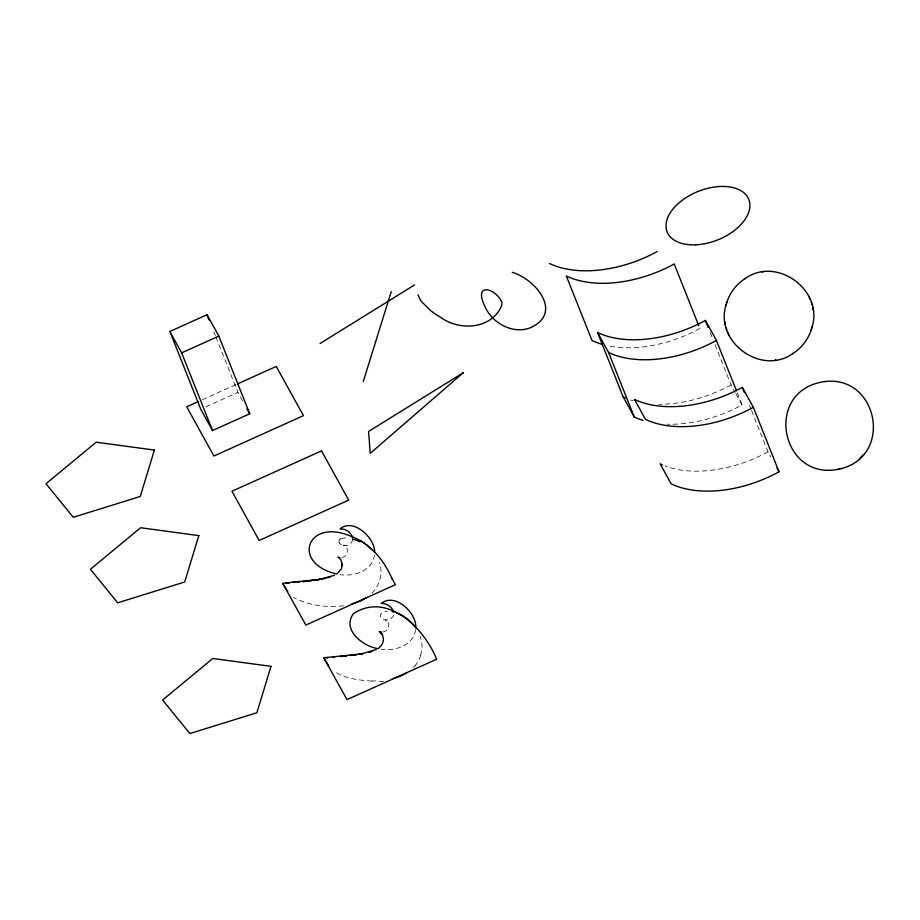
<?xml version="1.0" encoding="UTF-8"?>
<svg xmlns="http://www.w3.org/2000/svg" width="920" height="920" viewBox="0 0 920 920"><rect width="100%" height="100%" fill="white"/><g stroke="black" fill="none" stroke-linecap="round" stroke-linejoin="round"><path stroke-width="0.69" stroke-dasharray="4.6 3.45" d="M352.624 539.327C352.176 544.214 346.253 547.055 342.033 544.801M374.497 554.933C372.485 570.745 353.947 576.943 340.078 574.597M415.633 629.694C413.482 645.403 395.059 651.475 381.259 649.163M420.704 655.339L422.176 646.07L420.348 636.168M393.553 615.066C392.046 620.264 384.847 621.77 381.167 617.929L380.202 616.135L380.846 613.709L383.421 612.042L387.343 611.34M415.518 665.045L413.39 667.494M371.864 593.296C379.856 585.419 383.249 572.953 379.419 562.281M339.733 539.074L340.515 538.372M202.285 399.763L236.026 384.548M205.861 406.835L237.923 392.38L242.788 401.189M341.815 557.405C348.416 556.6 349.761 548.113 343.781 545.111L345.897 545.572M382.685 632.029C388.711 631.66 391.322 622.909 385.56 619.873L386.365 620.137M343.62 605.785C326.772 607.763 308.395 605.544 293.537 597.379M371.945 681.122C358.915 680.213 344.551 678.661 333.81 671.036M339.986 543.352L339.169 542.053M715.012 344.62L731.055 384.928L735.183 392.414M735.873 393.656L742.083 404.892A96.554 57.431 -21.7 0 1 667.126 424.189M751.571 410.55L767.993 451.823L770.741 456.815M749.512 405.386L751.053 409.262M737.265 392.805L742.083 404.892M710.206 332.534L713.011 339.584M213.82 331.832L215.395 335.777M215.924 337.099L237.923 392.38M420.67 655.327A47.035 38.134 22.6 0 1 415.679 665.137M383.513 681.329A60.087 45.586 9.4 0 1 375.889 681.904M375.728 680.949A58.236 41.733 7.6 0 1 371.933 680.949M341.492 545.1A10.384 5.635 -7.7 0 1 339.664 543.444M338.79 542.006A14.133 6.302 7.6 0 1 340.32 539.269M341.216 538.832A19.435 8.901 21.2 0 1 345.909 537.855M767.993 451.823A96.554 57.431 -21.7 0 1 664.976 465.945M731.055 384.928A96.554 57.431 -21.7 0 1 658.904 404.271M633.362 400.832A96.554 57.431 -21.7 0 1 630.66 399.981M699.867 328.428A96.554 57.431 -21.7 0 1 607.533 345.69"/><path stroke-width="1.38" d="M337.237 573.608L341.389 568.778L342.286 564.098L342.24 565.915M726.282 304.117C713.632 341.193 761.07 376.498 792.959 353.441M811.785 327.934C824.435 290.858 776.997 255.553 745.119 278.611M726.57 303.151C729.56 292.928 736.494 283.935 745.556 278.323M792.511 353.728C801.573 348.116 808.507 339.135 811.497 328.9M725.834 305.681L727.007 301.668M811.072 330.395L812.233 326.37M363.262 381.512L391.253 291.571M838.511 469.246C895.608 457.527 877.576 370.484 820.536 382.283C763.358 394.346 782.046 481.873 839.431 469.016M859.958 458.183L863.19 454.836M378.913 647.783C384.1 643.919 385.192 636.973 380.144 632.132L382.053 634.409L379.155 631.603L381.512 632.12M366.643 597.563L360.479 600.99L351.152 604.279M320.01 343.539L414.644 284.866M406.962 672.692L400.867 675.912L392.38 678.822M376.153 649.601L361.192 653.947L325.128 657.639M334.535 575.264L319.01 579.566L284.268 583.05M169.832 331.476L207.011 314.721L218.822 336.099L249.734 413.77L212.543 430.525L200.732 409.147L169.832 331.476L181.642 352.866L212.543 430.525M181.642 352.866L218.822 336.099M198.386 401.511L186.702 406.778L213.888 456.021L303.45 415.656L276.253 366.424L237.325 383.973M370.495 651.843L371.898 651.406M328.52 577.495L330.13 577.024L326.979 577.898M841.225 468.567L841.823 468.429M762.266 272.147L762.921 272.032M775.157 360.019L775.801 359.904M305.9 581.245L302.668 581.647L307.544 581.014L305.992 581.267M326.45 657.605L327.83 657.662L326.542 657.605M339.882 557.531L337.928 557.094L340.664 559.498L342.286 564.236M392.07 611.696L393.702 612.042M378.752 648.738C363.572 646.978 341.469 629.981 353.36 613.744C387.078 591.134 424.764 628.578 436.574 659.272L347.024 699.625L323.725 657.742L328.773 665.85M336.697 573.988C290.938 563.351 307.153 518.547 349.232 535.612C369.138 542.455 383.571 559.303 391.793 578.151M395.393 612.49C403.788 615.135 410.906 621.023 416.012 628.095M512.256 272.308C536.82 279.795 563.914 314.237 528.919 328.325C513.441 333.373 496.053 324.817 487.623 311.546A109.951 65.4 -21.7 0 1 484.61 305.785C473.386 281.968 495.719 288.167 501.768 302.013A20.735 12.328 -21.7 0 1 501.549 305.739C491.832 329.452 459.068 331.211 440.346 317.147A175.823 104.581 -21.7 0 1 430.387 310.362L420.854 300.943L417.99 294.825M360.249 540.454L366.976 545.042L371.611 549.504M287.73 591.433L282.589 583.13L305.854 625.059L395.404 584.706L392.207 578.898M643.022 420.394A96.554 57.431 -21.7 0 1 634.225 416.944L623.196 396.968L597.54 332.488A96.554 57.431 -21.7 0 0 705.387 320.436L716.415 340.411L736.471 390.793M753.353 407.307A96.554 57.431 -21.7 0 1 645.495 419.359L634.466 399.383A96.554 57.431 -21.7 0 0 742.325 387.331L753.353 407.307L779.01 471.787A96.554 57.431 -21.7 0 1 671.163 483.839L660.134 463.864A96.554 57.431 -21.7 0 0 662.504 464.945M776.952 468.05L779.01 471.787M597.54 332.488L608.568 352.464L634.225 416.944M246.951 408.733L249.734 413.77M393.565 611.466C391.736 606.613 386.446 603.14 381.271 603.474C394.657 592.342 416.576 612.398 415.805 627.567M809.278 297.206L809.543 297.804M809.98 298.816L810.232 299.414M727.835 332.637L728.099 333.235M728.536 334.247L728.789 334.846M742.325 387.331L744.383 392.495M705.387 320.436L708.204 327.497M698.82 325.806L674.199 263.948A96.554 57.431 -21.7 0 1 566.352 276L592.008 340.48A96.554 57.431 -21.7 0 0 602.013 344.298M207.011 314.721L209.116 319.976M811.279 302.277L811.463 302.898M811.773 303.957L811.957 304.577M726.11 327.474L726.294 328.095M726.605 329.153L726.788 329.774M352.59 537.763C351.313 532.404 345.529 528.528 340.101 528.908C353.096 517.511 375.096 537.843 374.647 552.403M812.636 307.544L812.751 308.188M812.923 309.258L813.038 309.891M725.04 322.161L725.144 322.793M725.317 323.874L725.431 324.518M352.383 539.028A22.965 12.201 30.4 0 1 359.858 541.811M391.724 578.001A22.689 1.069 64.7 0 1 392.138 578.737M625.565 398.049A96.554 57.431 -21.7 0 1 623.196 396.968M716.415 340.411A96.554 57.431 -21.7 0 1 608.568 352.464M657.363 251.447A96.554 57.431 -21.7 0 1 549.504 263.499M154.399 450.075L140.254 496.478L73.255 517.293L46 483.747L96.151 442.198L154.399 450.075M198.823 535.601L184.678 582.015L117.679 602.818L90.424 569.273L140.576 527.735L198.823 535.601M271.009 666.344L256.864 712.758L189.865 733.562L162.61 700.016L212.761 658.478L271.009 666.344M463.197 372.796L370.242 453.33L368.563 431.468L463.197 372.796M321.517 450.88L231.966 491.234L259.152 540.477L348.703 500.112L321.517 450.88M370.565 651.82L369.173 652.211L370.565 651.82M325.427 578.289L323.805 578.634L325.427 578.289M322.218 578.967L314.111 580.186L322.218 578.967M309.2 580.761L307.625 581.037L310.845 580.554L309.258 580.808M362.468 653.729L361.192 653.947L362.468 653.729M359.916 654.143L358.697 654.338L359.938 654.189M351.371 655.201L350.186 655.373L351.371 655.258M312.49 580.37L310.902 580.601L312.466 580.37M287.649 582.843L286.085 583.061L287.603 582.877M344.195 656.155L343.056 656.305L344.172 656.213M353.82 654.913L352.636 655.074L353.82 654.948M356.258 654.66L355.085 654.81L356.258 654.66M289.294 582.693L287.718 582.9L289.271 582.751M341.803 656.374L340.653 656.512L341.768 656.431M299.31 581.911L297.712 582.072L299.287 581.934M346.564 655.937L345.425 656.04L346.564 655.937M334.42 656.972L333.281 657.064L334.42 656.972M295.941 582.13L294.32 582.256L295.975 582.13M294.273 582.337L292.663 582.394L294.273 582.337M695.773 244.812A43.941 26.139 -21.7 0 0 748.811 199.49A43.941 26.139 -21.7 0 0 679.27 202.653A43.941 26.139 -21.7 0 0 695.773 244.812"/></g></svg>
